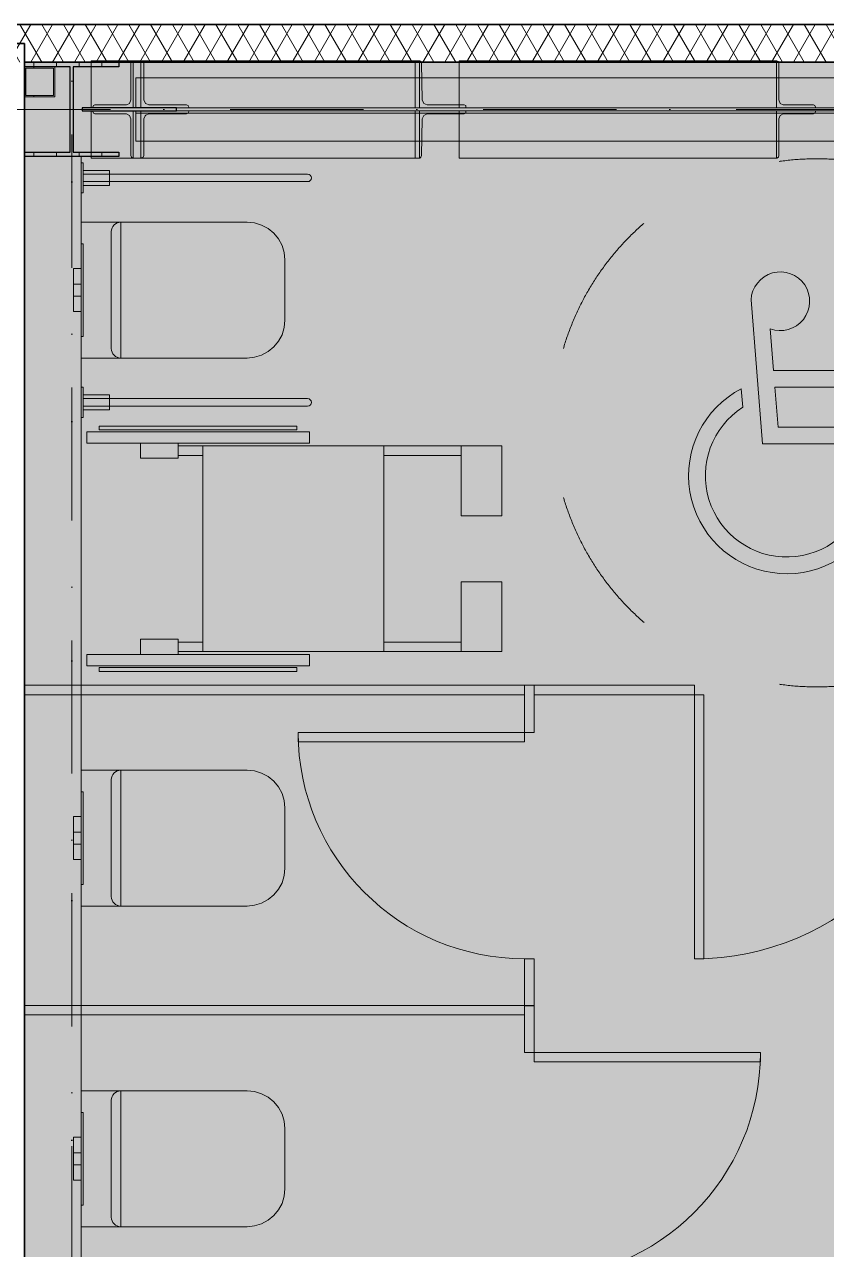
# Model space of a CAD drawing. Header units: millimetres. Extents: x -10605 to 104127, y -15987 to 52426.
# Drawn here: x 93875 to 96000, y 24978 to 28225 of the extents above; entities that cross this region are included whole.
import ezdxf
from ezdxf.enums import TextEntityAlignment as Align

# ---------------------------------------------------------------- set-up
doc = ezdxf.new("R2010")
doc.units = ezdxf.units.MM
doc.header["$MEASUREMENT"] = 0
for name, pattern in [('Dot & Dashed', [670.277762, 352.777767, -176.388884, 0, -141.111112]), ('strich_line', [800, 400, -400]), ('Крупный пунктир', [634.99999, 0, -634.99999])]:
    doc.linetypes.add(name, pattern=pattern)
for name, color, linetype in [('Зоны', 7, 'Continuous'), ('Металлический каркас здания', 7, 'Continuous'), ('Оси', 7, 'Continuous'), ('Сантехника', 7, 'Continuous'), ('Стены', 7, 'Continuous')]:
    doc.layers.add(name, color=color, linetype=linetype)
for name, color, linetype, lineweight, true_color in [('Зоны_Ном._пера__4', 7, 'Continuous', 20, 0xc2029d21), ('Металлический каркас здания_Ном._пера__51', 7, 'Continuous', 20, 0xc2002000), ('Металлический каркас здания_Ном._пера__53', 7, 'Continuous', 0, 0xc2006200), ('Сантехника_Ном._пера__94', 7, 'Continuous', 5, 0xc29f9f9f)]:
    doc.layers.add(name, color=color, linetype=linetype, lineweight=lineweight, true_color=true_color)
for name, color, linetype, lineweight in [('Металлический каркас здания_Ном._пера__98', 7, 'Continuous', 25), ('Металлический каркас здания_Ном._пера__99', 7, 'Continuous', 15), ('Оси_Ном._пера__200', 7, 'Continuous', 0), ('Паспорта Зон Archicad_Ном._пера__100', 7, 'Continuous', 9), ('Сантехника_Ном._пера__100', 7, 'Continuous', 9), ('Сантехника_Ном._пера__200', 7, 'Continuous', 0), ('Стены _Ном._пера__97', 7, 'Continuous', 35)]:
    doc.layers.add(name, color=color, linetype=linetype, lineweight=lineweight)
doc.styles.add('РЎР“Р•РќР•Р\xa0РР\xa0_РЎРўРР›Р¬_1', font='arial.ttf')
pattern_1 = [(90, (0, 0), (-60, 0), [])]

# ---------------------------------------------------------------- blocks, each defined once
blk = doc.blocks.new('Колонна SHS ГК 27')
at = {"layer": 'Металлический каркас здания_Ном._пера__99', "linetype": 'Continuous', "lineweight": 0, "true_color": 0xffffff}
h = blk.add_hatch(dxfattribs=at)
h.set_pattern_fill('Barabбs_tйglakц_бllу', style=0, pattern_type=2)
h.set_pattern_definition(pattern_1)
h.paths.add_polyline_path([(-40, -40), (40, -40), (40, 40), (-40, 40)])
h.paths.add_polyline_path([(-36.4, -36.4), (-36.4, 36.4), (36.4, 36.4), (36.4, -36.4)], flags=0)
at = {"layer": 'Металлический каркас здания_Ном._пера__99', "color": 7, "linetype": 'Continuous', "lineweight": 15}
for p, q in [((40, 40), (-40, 40)), ((-40, 40), (-40, -40)), ((-36.4, -36.4), (-36.4, 36.4)), ((-36.4, 36.4), (36.4, 36.4)), ((36.4, 36.4), (36.4, -36.4)), ((40, -40), (40, 40)), ((-40, -40), (40, -40)), ((36.4, -36.4), (-36.4, -36.4))]:
    blk.add_line(p, q, dxfattribs=at)
blk = doc.blocks.new('СУ М_99_31', base_point=(95547.5, 21904))
at = {"layer": 'Зоны_Ном._пера__4', "linetype": 'Continuous', "lineweight": 0, "true_color": 0x002708}
blk.add_hatch(color=98, dxfattribs=at).paths.add_polyline_path([(98125, 22225), (98125, 23825), (96695, 23825), (96695, 23925), (98125, 23925), (98125, 28125), (93875, 28125), (93875, 23925), (95495, 23925), (95495, 23825), (93875, 23825), (93875, 22225)])
at = {"layer": 'Паспорта Зон Archicad_Ном._пера__100', "color": 7, "lineweight": 9, "style": 'РЎР“Р•РќР•Р\xa0РР\xa0_РЎРўРР›Р¬_1'}
for tag, p in [('ROOM_NUMBER', (95588.7, 23275.6)), ('ROOM_AREA', (97178.1, 22510.3))]:
    blk.add_attdef(tag, text='', height=300, dxfattribs=at).set_placement(p, align=Align.MIDDLE_CENTER)
blk = doc.blocks.new('Перекрытие_62', base_point=(94028, 27996))
at = {"layer": 'Металлический каркас здания_Ном._пера__98', "color": 7, "linetype": 'Continuous', "lineweight": 25, "flags": 128}
blk.add_lwpolyline([(94028, 27996), (94278, 27996), (94278, 28004), (94028, 28004)], close=True, dxfattribs=at)
blk = doc.blocks.new('Перекрытие_74', base_point=(94025, 23925))
at = {"layer": 'Сантехника', "linetype": 'Continuous', "lineweight": 0, "true_color": 0xffffff}
blk.add_hatch(color=7, dxfattribs=at).paths.add_polyline_path([(94025, 23925), (94025, 27875), (93875, 27875), (93875, 23925)])
at = {"layer": 'Сантехника_Ном._пера__100', "color": 7, "linetype": 'Continuous', "lineweight": 9, "flags": 128}
blk.add_lwpolyline([(94025, 23925), (94025, 27875), (93875, 27875), (93875, 23925)], close=True, dxfattribs=at)
blk = doc.blocks.new('Стена_18', base_point=(93825, 28175))
at = {"layer": 'Стены _Ном._пера__97', "color": 7, "linetype": 'Continuous', "lineweight": 35, "flags": 128}
for points in [[(93875, 28175), (93775, 28175)], [(93875, 23925), (93875, 28175)]]:
    blk.add_lwpolyline(points, dxfattribs=at)
blk = doc.blocks.new('Стена_109', base_point=(98125, 28125))
at = {"layer": 'Стены', "linetype": 'Continuous', "lineweight": 0, "true_color": 0x000000}
h = blk.add_hatch(dxfattribs=at)
h.set_pattern_fill('Batt_Insulation__3_', color=18, style=0, pattern_type=2)
h.set_pattern_definition([(60, (0, 0), (-43.30127, 25), []), (120, (0, 0), (43.30127, 25), [])])
h.paths.add_polyline_path([(92860.4, 28125), (98125, 28125), (98125, 28225), (92860.4, 28225)])
at = {"layer": 'Стены _Ном._пера__97', "color": 7, "linetype": 'Continuous', "lineweight": 35, "flags": 128}
for points in [[(98125, 28225), (92860.4, 28225)], [(93875, 28125), (98125, 28125)]]:
    blk.add_lwpolyline(points, dxfattribs=at)
blk = doc.blocks.new('Колонна Универсальная 27')
at = {"layer": 'Металлический каркас здания_Ном._пера__98', "linetype": 'Continuous', "lineweight": 0, "true_color": 0xffffff}
h = blk.add_hatch(dxfattribs=at)
h.set_pattern_fill('Barabбs_tйglakц_бllу', style=0, pattern_type=2)
h.set_pattern_definition(pattern_1)
h.paths.add_polyline_path([(-125, -125), (125, -125), (125, -113), (4, -113), (4, 113), (125, 113), (125, 125), (-125, 125), (-125, 113), (-4, 113), (-4, -113), (-125, -113)])
at = {"layer": 'Металлический каркас здания_Ном._пера__98', "color": 7, "linetype": 'Continuous', "lineweight": 25}
for p, q in [((125, 125), (-125, 125)), ((-125, 125), (-125, 113)), ((-125, 113), (-4, 113)), ((-4, 113), (-4, -113)), ((4, -113), (4, 113)), ((4, 113), (125, 113)), ((125, 113), (125, 125)), ((-4, -113), (-125, -113)), ((-125, -113), (-125, -125)), ((-125, -125), (125, -125)), ((125, -113), (4, -113)), ((125, -125), (125, -113))]:
    blk.add_line(p, q, dxfattribs=at)
blk = doc.blocks.new('Стандартный Маркер Сетки_3')
at = {"layer": 'Оси_Ном._пера__200', "color": 7, "linetype": 'Dot & Dashed', "lineweight": 0}
blk.add_line((0, 0), (107930.4, 0), dxfattribs=at)
at = {"layer": 'Оси_Ном._пера__200', "color": 7, "lineweight": 0, "style": 'РЎР“Р•РќР•Р\xa0РР\xa0_РЎРўРР›Р¬_1'}
blk.add_attdef('AC_MarkerText_1', text='', height=300, dxfattribs=at).set_placement((108330.4, 150), align=Align.TOP_CENTER)
blk = doc.blocks.new('Двутавp К 26020-83 27_4')
at = {"layer": 'Металлический каркас здания_Ном._пера__98', "color": 7, "linetype": 'Крупный пунктир', "lineweight": 25}
blk.add_line((0, 0), (39750, 0), dxfattribs=at)
blk = doc.blocks.new('Знак Инвалид 27')
at = {"layer": 'Сантехника_Ном._пера__200', "color": 7, "linetype": 'strich_line', "lineweight": 0, "flags": 128}
blk.add_lwpolyline([(1400, 700, 1), (0, 700, 1)], format="xyb", close=True, dxfattribs=at)
at = {"layer": 'Сантехника_Ном._пера__200', "color": 7, "linetype": 'Continuous', "lineweight": 0, "flags": 128}
for points in [[(525.3, 1025.7), (555.9, 644.4), (827.6, 644.4), (905.7, 426.2), (1040, 474.3), (1025, 516.1), (932.6, 483), (858.9, 688.9), (596.9, 688.9), (588.5, 794.5), (746.3, 794.5), (746.3, 838.9), (584.9, 838.9), (576.1, 949.4, 3.065684)], [(852.4, 443.3), (829.3, 508, -1.473184), (503.5, 741.5), (499.6, 790.5, 1.373115)]]:
    blk.add_lwpolyline(points, format="xyb", close=True, dxfattribs=at)
blk = doc.blocks.new('Кабинка Сантехническая 27')
at = {"layer": 'Сантехника_Ном._пера__100', "color": 7, "linetype": 'Continuous', "lineweight": 9}
for p, q in [((850, 25), (725, 25)), ((725, 25), (725, 0)), ((725, 0), (850, 0)), ((975, 25), (850, 25)), ((850, 0), (975, 0)), ((975, 0), (975, 25))]:
    blk.add_line(p, q, dxfattribs=at)
at = {"layer": 'Сантехника_Ном._пера__100', "color": 7, "linetype": 'Continuous', "lineweight": 9, "flags": 128}
for points in [[(25, 1350), (0, 1350), (0, 25), (25, 25)], [(862.5, 1350), (837.5, 1350), (837.5, 25), (862.5, 25)], [(125, 0), (125, 25), (0, 25), (0, 0)], [(125, 0), (125, -600), (150, -600), (150, 0)], [(975, 0), (975, -600), (1000, -600), (1000, 0)], [(1700, 0), (1700, 25), (1575, 25), (1575, 0)]]:
    blk.add_lwpolyline(points, close=True, dxfattribs=at)
at = {"layer": 'Сантехника_Ном._пера__100', "color": 7, "linetype": 'Continuous', "lineweight": 9}
for centre in [(125, 0), (975, 0)]:
    blk.add_arc(centre, 600, 270, 0, dxfattribs=at)
blk = doc.blocks.new('Кабинка Сантехническая 27_2')
at = {"layer": 'Сантехника_Ном._пера__100', "color": 7, "linetype": 'Continuous', "lineweight": 9, "flags": 128}
for points in [[(425, 0), (425, 25), (0, 25), (0, 0)], [(425, 0), (425, -700), (450, -700), (450, 0)], [(1549.9, 0), (1549.9, 25), (1125, 25), (1125, 0)]]:
    blk.add_lwpolyline(points, close=True, dxfattribs=at)
at = {"layer": 'Сантехника_Ном._пера__100', "color": 7, "linetype": 'Continuous', "lineweight": 9}
blk.add_arc((425, 0), 700, 270, 0, dxfattribs=at)
blk = doc.blocks.new('Кабинка Сантехническая 27_3')
at = {"layer": 'Сантехника_Ном._пера__100', "color": 7, "linetype": 'Continuous', "lineweight": 9, "flags": 128}
for points in [[(25, 1350.1), (0, 1350.1), (0, 25), (25, 25)], [(150, 25), (150, 625), (125, 625), (125, 25)], [(125, 0), (125, 25), (0, 25), (0, 0)], [(850, 0), (850, 25), (725, 25), (725, 0)]]:
    blk.add_lwpolyline(points, close=True, dxfattribs=at)
at = {"layer": 'Сантехника_Ном._пера__100', "color": 7, "linetype": 'Continuous', "lineweight": 9}
blk.add_arc((125, 25), 600, 0, 90, dxfattribs=at)
blk = doc.blocks.new('Морф_323')
at = {"layer": 'Металлический каркас здания_Ном._пера__99', "color": 7, "linetype": 'Continuous', "lineweight": 15, "flags": 128}
for points in [[(97830.2, 27996), (94170.3, 27996)], [(94170.3, 27996), (94170.3, 27995.6), (94170.3, 27991.6)], [(94170.3, 27990), (94170.3, 27995.6)], [(94170.3, 27991.6), (94170.3, 27990)], [(94170.3, 27991.5), (94170.3, 27979.1), (94170.3, 27921.5), (94170.3, 27917.6)], [(97830.2, 27996), (97830.2, 27995.5), (97830.2, 27991.6)], [(97830.2, 27991.6), (97830.2, 27990)], [(94170.3, 27990), (94170.3, 27986.8)], [(97830.2, 27990), (94170.3, 27990)], [(94170.3, 27986.8), (94170.3, 27979.1), (94170.3, 27918)], [(97830.2, 27990), (97830.2, 27986.8)], [(97830.2, 27986.8), (97830.2, 27979), (97830.2, 27921.5), (97830.2, 27917.6)], [(94170.3, 27917.6), (94170.3, 27916.1), (94170.3, 27916)], [(94170.3, 27916), (97830.2, 27916)], [(97830.2, 27917.6), (97830.2, 27916)]]:
    blk.add_lwpolyline(points, dxfattribs=at)
blk = doc.blocks.new('Морф_330')
at = {"layer": 'Металлический каркас здания_Ном._пера__99', "color": 7, "linetype": 'Continuous', "lineweight": 15, "flags": 128}
for points in [[(95867.4, 27996), (95026.8, 27996)], [(95026.8, 27996), (95026.8, 27871)], [(95867.4, 27996), (95867.4, 27871)], [(95970.9, 27996), (95867.4, 27996)], [(95969.3, 27989.9), (95970.9, 27994.5), (95970.9, 27996)], [(95872.4, 27872.9), (95874, 27877.5), (95874, 27975), (95877.2, 27984.2)], [(95877.2, 27984.2), (95884.8, 27988), (95965.5, 27988), (95969.3, 27989.9)], [(95867.4, 27871), (95026.8, 27871)], [(95867.4, 27871), (95868.6, 27871), (95872.4, 27872.9)]]:
    blk.add_lwpolyline(points, dxfattribs=at)
blk = doc.blocks.new('Морф_331')
at = {"layer": 'Металлический каркас здания_Ном._пера__99', "color": 7, "linetype": 'Continuous', "lineweight": 15, "flags": 128}
for points in [[(94057.7, 27989.9), (94056.1, 27994.5), (94056.1, 27996)], [(94056.1, 27996), (94163.3, 27996)], [(94163.3, 27996), (94909.8, 27996)], [(94163.3, 27996), (94163.3, 27871)], [(94909.8, 27996), (94909.8, 27871)], [(94153.2, 27984.2), (94145.3, 27988), (94061.7, 27988), (94057.7, 27989.9)], [(94158.1, 27872.9), (94156.4, 27877.5), (94156.4, 27975), (94153.2, 27984.2)], [(94163.3, 27871), (94162, 27871), (94158.1, 27872.9)], [(94163.3, 27871), (94909.8, 27871)]]:
    blk.add_lwpolyline(points, dxfattribs=at)
blk = doc.blocks.new('Морф_332')
at = {"layer": 'Металлический каркас здания_Ном._пера__53', "linetype": 'Continuous', "lineweight": 0, "true_color": 0x006200}
blk.add_hatch(color=98, dxfattribs=at).paths.add_polyline_path([(94183.4, 27996), (94183.4, 27871), (94184.7, 27871), (94184.9, 27871), (94185.4, 27871.3), (94189.3, 27872.9), (94189.6, 27873.6), (94191.2, 27877.5), (94191.2, 27960.2), (94191.5, 27975), (94194.8, 27982.8), (94195.4, 27984.2), (94196.9, 27984.8), (94204.8, 27988), (94288.3, 27988), (94303.9, 27988), (94304.6, 27988.3), (94308.6, 27989.9), (94308.6, 27990.6), (94310.3, 27994.5), (94310.2, 27994.7), (94310.2, 27996)])
at = {"layer": 'Металлический каркас здания_Ном._пера__51', "color": 98, "linetype": 'Continuous', "lineweight": 20, "true_color": 0x002000}
for p, q in [((94183.4, 27996), (94183.4, 27871)), ((94310.2, 27996), (94183.4, 27996))]:
    blk.add_line(p, q, dxfattribs=at)
at = {"layer": 'Металлический каркас здания_Ном._пера__51', "color": 98, "linetype": 'Continuous', "lineweight": 20, "true_color": 0x002000, "flags": 128}
for points in [[(94310.3, 27994.5), (94308.6, 27990.6), (94308.6, 27989.9)], [(94310.2, 27996), (94310.2, 27994.7), (94310.3, 27994.5)], [(94195.4, 27984.2), (94194.8, 27982.8), (94191.5, 27975), (94191.2, 27960.2), (94191.2, 27877.5), (94189.6, 27873.6), (94189.3, 27872.9)], [(94308.6, 27989.9), (94304.6, 27988.3), (94303.9, 27988), (94288.3, 27988), (94204.8, 27988), (94196.9, 27984.8), (94195.4, 27984.2)], [(94189.3, 27872.9), (94185.4, 27871.3), (94184.9, 27871), (94184.7, 27871), (94183.4, 27871)]]:
    blk.add_lwpolyline(points, dxfattribs=at)
at = {"layer": 'Металлический каркас здания_Ном._пера__99', "color": 7, "linetype": 'Continuous', "lineweight": 15, "flags": 128}
for points in [[(94183.4, 27996), (94051.2, 27996)], [(94051.2, 27996), (94051.2, 27871)], [(94921.2, 27996), (94183.4, 27996)], [(94921.2, 27996), (94921.2, 27871)], [(95044.4, 27996), (94921.2, 27996)], [(95044.4, 27989.9), (95044.8, 27994.6), (95044.4, 27996)], [(94303.9, 27988), (94204.7, 27988)], [(94925.1, 27872.9), (94927.1, 27877.5), (94928.9, 27975.1), (94932.8, 27984.2)], [(94932.8, 27984.2), (94942, 27988.1), (95039.8, 27988), (95044.4, 27989.9)], [(95039.8, 27988), (94941.8, 27988)], [(94183.4, 27871), (94051.2, 27871)], [(94921.2, 27871), (94183.4, 27871)], [(94921.2, 27871), (94922.2, 27871.1), (94925.1, 27872.9)]]:
    blk.add_lwpolyline(points, dxfattribs=at)
blk = doc.blocks.new('Морф_333')
at = {"layer": 'Металлический каркас здания_Ном._пера__99', "color": 7, "linetype": 'Continuous', "lineweight": 15, "flags": 128}
for points in [[(95026.8, 28004), (95026.8, 28129)], [(95867.4, 28129), (95026.8, 28129)], [(95867.4, 28004), (95867.4, 28129)], [(95867.4, 28129), (95868.6, 28129), (95872.4, 28127.1)], [(95872.4, 28127.1), (95874, 28122.5), (95874, 28025), (95877.2, 28015.8)], [(95867.4, 28004), (95026.8, 28004)], [(95970.9, 28004), (95867.4, 28004)], [(95877.2, 28015.8), (95884.8, 28012), (95965.5, 28012), (95969.3, 28010.1)], [(95969.3, 28010.1), (95970.9, 28005.5), (95970.9, 28004)]]:
    blk.add_lwpolyline(points, dxfattribs=at)
blk = doc.blocks.new('Морф_334')
at = {"layer": 'Металлический каркас здания_Ном._пера__99', "color": 7, "linetype": 'Continuous', "lineweight": 15, "flags": 128}
for points in [[(94158.1, 28127.1), (94156.4, 28122.5), (94156.4, 28025), (94153.2, 28015.8)], [(94163.3, 28129), (94162, 28129), (94158.1, 28127.1)], [(94163.3, 28004), (94163.3, 28129)], [(94163.3, 28129), (94909.8, 28129)], [(94909.8, 28004), (94909.8, 28129)], [(94057.7, 28010.1), (94056.1, 28005.5), (94056.1, 28004)], [(94056.1, 28004), (94163.3, 28004)], [(94153.2, 28015.8), (94145.3, 28012), (94061.7, 28012), (94057.7, 28010.1)], [(94163.3, 28004), (94909.8, 28004)]]:
    blk.add_lwpolyline(points, dxfattribs=at)
blk = doc.blocks.new('Морф_335')
at = {"layer": 'Металлический каркас здания_Ном._пера__53', "linetype": 'Continuous', "lineweight": 0, "true_color": 0x006200}
blk.add_hatch(color=98, dxfattribs=at).paths.add_polyline_path([(94183.4, 28004), (94310.2, 28004), (94310.2, 28005.3), (94310.3, 28005.5), (94308.6, 28009.4), (94308.6, 28010.1), (94304.6, 28011.7), (94303.9, 28012), (94288.3, 28012), (94204.8, 28012), (94196.9, 28015.2), (94195.4, 28015.8), (94194.8, 28017.2), (94191.5, 28025), (94191.2, 28039.8), (94191.2, 28122.5), (94189.6, 28126.4), (94189.3, 28127.1), (94185.4, 28128.7), (94184.9, 28129), (94184.7, 28129), (94183.4, 28129)])
at = {"layer": 'Металлический каркас здания_Ном._пера__51', "color": 98, "linetype": 'Continuous', "lineweight": 20, "true_color": 0x002000}
for p in [(94183.4, 28129), (94310.2, 28004)]:
    blk.add_line(p, (94183.4, 28004), dxfattribs=at)
at = {"layer": 'Металлический каркас здания_Ном._пера__51', "color": 98, "linetype": 'Continuous', "lineweight": 20, "true_color": 0x002000, "flags": 128}
for points in [[(94189.3, 28127.1), (94185.4, 28128.7), (94184.9, 28129), (94184.7, 28129), (94183.4, 28129)], [(94189.3, 28127.1), (94189.6, 28126.4), (94191.2, 28122.5), (94191.2, 28039.8), (94191.5, 28025), (94194.8, 28017.2), (94195.4, 28015.8)], [(94195.4, 28015.8), (94196.9, 28015.2), (94204.8, 28012), (94288.3, 28012), (94303.9, 28012), (94304.6, 28011.7), (94308.6, 28010.1)], [(94308.6, 28010.1), (94308.6, 28009.4), (94310.3, 28005.5)], [(94310.3, 28005.5), (94310.2, 28005.3), (94310.2, 28004)]]:
    blk.add_lwpolyline(points, dxfattribs=at)
at = {"layer": 'Металлический каркас здания_Ном._пера__99', "color": 7, "linetype": 'Continuous', "lineweight": 15, "flags": 128}
for points in [[(94051.2, 28004), (94051.2, 28129)], [(94183.4, 28129), (94051.2, 28129)], [(94921.2, 28129), (94183.4, 28129)], [(94921.2, 28004), (94921.2, 28129)], [(94921.2, 28129), (94922.2, 28128.9), (94925.1, 28127.1)], [(94925.1, 28127.1), (94927.1, 28122.5), (94928.9, 28024.9), (94932.8, 28015.8)], [(94183.4, 28004), (94051.2, 28004)], [(94921.2, 28004), (94183.4, 28004)], [(94303.9, 28012), (94204.7, 28012)], [(95044.4, 28004), (94921.2, 28004)], [(94932.8, 28015.8), (94942, 28011.9), (95039.8, 28012), (95044.4, 28010.1)], [(95039.8, 28012), (94941.8, 28012)], [(95044.4, 28010.1), (95044.8, 28005.4), (95044.4, 28004)]]:
    blk.add_lwpolyline(points, dxfattribs=at)
blk = doc.blocks.new('Морф_336')
at = {"layer": 'Металлический каркас здания_Ном._пера__99', "color": 7, "linetype": 'Continuous', "lineweight": 15, "flags": 128}
for points in [[(94170.3, 28084), (97830.2, 28084)], [(94170.3, 28084), (94170.3, 28004)], [(97830.2, 28083.9), (97830.2, 28084)], [(97830.2, 28004), (97830.3, 28020.9), (97830.2, 28084)], [(97830.2, 28084), (97830.2, 28004)], [(97830.2, 28082), (97830.2, 28083.9)], [(94170.3, 28004), (97830.2, 28004)], [(97830.2, 28008.5), (97830.3, 28004.4)], [(97830.2, 28004), (97830.3, 28004.4)]]:
    blk.add_lwpolyline(points, dxfattribs=at)
blk = doc.blocks.new('Унитаз для Инвалидов 27')
at = {"layer": 'Сантехника_Ном._пера__100', "color": 7, "linetype": 'Continuous', "lineweight": 9}
for p, q in [((-57, 20), (-40.3, 20)), ((-57, 0), (-57, 20)), ((-40.3, 20), (-16, 20)), ((-16, 20), (-11.3, 20)), ((-16, 0), (-16, 20)), ((-11.3, 20), (0, 20)), ((0, 20), (11.3, 20)), ((0, 0), (11.3, 0)), ((11.3, 20), (16, 20)), ((11.3, 0), (16, 0)), ((16, 0), (16, 20)), ((16, 20), (40.3, 20)), ((16, 0), (40.3, 0)), ((40.3, 20), (57, 20)), ((40.3, 0), (57, 0)), ((57, 0), (57, 20)), ((-57, 0), (-40.3, 0)), ((-40.3, 0), (-16, 0)), ((-16, 0), (-11.3, 0)), ((-11.3, 0), (0, 0)), ((0, -80), (-155, -80)), ((155, -80), (0, -80)), ((-180, -105), (180, -105))]:
    blk.add_line(p, q, dxfattribs=at)
at = {"layer": 'Сантехника_Ном._пера__100', "color": 7, "linetype": 'Continuous', "lineweight": 9, "flags": 128}
for points in [[(-337.5, -5), (-257.5, -5), (-257.5, 0), (-337.5, 0)], [(80, -540), (99.5, -538.1), (118.3, -532.4), (135.6, -523.1), (150.7, -510.7), (163.1, -495.6), (172.4, -478.3), (178.1, -459.5), (180, -440), (180, 0), (-180, 0), (-180, -440), (-178.1, -459.5), (-172.4, -478.3), (-163.1, -495.6), (-150.7, -510.7), (-135.6, -523.1), (-118.3, -532.4), (-99.5, -538.1), (-80, -540)], [(123, 0), (-123, 0), (-123, -5), (123, -5)], [(257.5, -5), (337.5, -5), (337.5, 0), (257.5, 0)], [(-317.5, -5), (-317.5, -75), (-277.5, -75), (-277.5, -5)], [(277.5, -5), (277.5, -75), (317.5, -75), (317.5, -5)]]:
    blk.add_lwpolyline(points, close=True, dxfattribs=at)
for points in [[(-307.5, -5), (-287.5, -5), (-287.5, -600, -1), (-307.5, -600)], [(287.5, -5), (307.5, -5), (307.5, -600, -1), (287.5, -600)]]:
    blk.add_lwpolyline(points, format="xyb", close=True, dxfattribs=at)
at = {"layer": 'Сантехника_Ном._пера__100', "color": 7, "linetype": 'Continuous', "lineweight": 9}
for centre, start, end in [((-155, -105), 90, 180), ((155, -105), 0, 90)]:
    blk.add_arc(centre, 25, start, end, dxfattribs=at)
blk = doc.blocks.new('Унитаз 27')
at = {"layer": 'Сантехника_Ном._пера__100', "color": 7, "linetype": 'Continuous', "lineweight": 9}
for p, q in [((-57, 20), (-40.3, 20)), ((-57, 0), (-57, 20)), ((-40.3, 20), (-16, 20)), ((-16, 20), (-11.3, 20)), ((-16, 0), (-16, 20)), ((-11.3, 20), (0, 20)), ((0, 20), (11.3, 20)), ((0, 0), (11.3, 0)), ((11.3, 20), (16, 20)), ((11.3, 0), (16, 0)), ((16, 0), (16, 20)), ((16, 20), (40.3, 20)), ((16, 0), (40.3, 0)), ((40.3, 20), (57, 20)), ((40.3, 0), (57, 0)), ((57, 0), (57, 20)), ((-57, 0), (-40.3, 0)), ((-40.3, 0), (-16, 0)), ((-16, 0), (-11.3, 0)), ((-11.3, 0), (0, 0)), ((0, -80), (-155, -80)), ((155, -80), (0, -80)), ((-180, -105), (180, -105))]:
    blk.add_line(p, q, dxfattribs=at)
at = {"layer": 'Сантехника_Ном._пера__100', "color": 7, "linetype": 'Continuous', "lineweight": 9, "flags": 128}
for points in [[(80, -540), (99.5, -538.1), (118.3, -532.4), (135.6, -523.1), (150.7, -510.7), (163.1, -495.6), (172.4, -478.3), (178.1, -459.5), (180, -440), (180, 0), (-180, 0), (-180, -440), (-178.1, -459.5), (-172.4, -478.3), (-163.1, -495.6), (-150.7, -510.7), (-135.6, -523.1), (-118.3, -532.4), (-99.5, -538.1), (-80, -540)], [(123, 0), (-123, 0), (-123, -5), (123, -5)]]:
    blk.add_lwpolyline(points, close=True, dxfattribs=at)
at = {"layer": 'Сантехника_Ном._пера__100', "color": 7, "linetype": 'Continuous', "lineweight": 9}
for centre, start, end in [((-155, -105), 90, 180), ((155, -105), 0, 90)]:
    blk.add_arc(centre, 25, start, end, dxfattribs=at)
blk = doc.blocks.new('Кресло-Коляска 27')
at = {"layer": 'Сантехника_Ном._пера__94', "color": 253, "linetype": 'Continuous', "lineweight": 5, "true_color": 0x9f9f9f, "flags": 128}
for points in [[(15, 805), (15, 510), (45, 510), (45, 1100), (15, 1100)], [(635, 805), (635, 510), (605, 510), (605, 1100), (635, 1100)], [(0, 805), (0, 543.1), (10, 543.1), (10, 1066.9), (0, 1066.9)], [(650, 805), (650, 543.1), (640, 543.1), (640, 1066.9), (650, 1066.9)], [(45, 857.5), (85, 857.5), (85, 957.5), (45, 957.5)], [(605, 857.5), (565, 857.5), (565, 957.5), (605, 957.5)], [(52.5, 792.5), (77.5, 792.5), (77.5, 857.5), (52.5, 857.5)], [(597.5, 792.5), (572.5, 792.5), (572.5, 857.5), (597.5, 857.5)], [(52.5, 792.5), (52.5, 312.5), (597.5, 312.5), (597.5, 792.5)], [(52.5, 107.9), (77.5, 107.9), (77.5, 312.5), (52.5, 312.5)], [(597.5, 107.9), (572.5, 107.9), (572.5, 312.5), (597.5, 312.5)], [(52.5, 0), (237.5, 0), (237.5, 107.9), (52.5, 107.9)], [(597.5, 0), (412.5, 0), (412.5, 107.9), (597.5, 107.9)]]:
    blk.add_lwpolyline(points, close=True, dxfattribs=at)
blk = doc.blocks.new('Стандартный Маркер Сетки_4')
at = {"layer": 'Оси_Ном._пера__200', "color": 7, "linetype": 'Dot & Dashed', "lineweight": 0}
blk.add_line((0, 0), (55187, 0), dxfattribs=at)
at = {"layer": 'Оси_Ном._пера__200', "color": 7, "lineweight": 0, "style": 'РЎР“Р•РќР•Р\xa0РР\xa0_РЎРўРР›Р¬_1'}
blk.add_attdef('AC_MarkerText_1', text='', height=300, rotation=90, dxfattribs=at).set_placement((55368.5, -68.6), align=Align.TOP_CENTER)

msp = doc.modelspace()

# ---------------------------------------------------------------- linework, layer by layer
at = {"layer": 'Зоны_Ном._пера__4', "color": 104, "linetype": 'Continuous', "lineweight": 20, "true_color": 0x029d21, "flags": 128}
msp.add_lwpolyline([(98125.00021, 22225.00005), (98125.00021, 23825.00012), (96695.00011, 23825.00012), (96695.00011, 23925.00012), (98125.00021, 23925.00012), (98125.00021, 28125.00005), (93875, 28125.00005), (93875, 23925.00012), (95495.00011, 23925.00012), (95495.00011, 23825.00012), (93875, 23825.00012), (93875, 22225.00005)], close=True, dxfattribs=at)

# ---------------------------------------------------------------- block references
at = {"layer": 'Зоны', "color": 7, "linetype": 'Continuous', "lineweight": 9}
msp.add_blockref('СУ М_99_31', (95547.4908, 21903.96332), dxfattribs=at)
at = {"layer": 'Металлический каркас здания', "color": 7, "linetype": 'Continuous', "lineweight": 9, "zscale": 1000, "rotation": 270}
msp.add_blockref('Двутавp К 26020-83 27_4', (94000.00006, 39875.00005), dxfattribs=at)
at = {"layer": 'Металлический каркас здания', "linetype": 'Continuous', "lineweight": 0}
for name in ['Морф_335', 'Морф_334', 'Морф_333', 'Морф_336', 'Морф_332', 'Морф_331', 'Морф_323', 'Морф_330']:
    msp.add_blockref(name, (0, 0), dxfattribs=at)
at = {"layer": 'Металлический каркас здания', "color": 7, "linetype": 'Continuous', "lineweight": 25}
msp.add_blockref('Перекрытие_62', (94028.00292, 27996.00005), dxfattribs=at)
at = {"layer": 'Металлический каркас здания_Ном._пера__98', "color": 7, "linetype": 'Continuous', "lineweight": 25, "xscale": -1, "zscale": 1000}
msp.add_blockref('Колонна Универсальная 27', (94000, 28000.00005), dxfattribs=at)
at = {"layer": 'Металлический каркас здания_Ном._пера__99', "color": 7, "linetype": 'Continuous', "lineweight": 15, "xscale": -1, "zscale": 1000}
msp.add_blockref('Колонна SHS ГК 27', (93915, 28073.00005), dxfattribs=at)
at = {"layer": 'Оси', "color": 8, "linetype": 'Continuous', "lineweight": 0, "true_color": 0x747474, "zscale": 1000, "rotation": 270}
msp.add_blockref('Стандартный Маркер Сетки_4', (94000, 40000.00005), dxfattribs=at)
at = {"layer": 'Оси', "color": 8, "linetype": 'Continuous', "lineweight": 0, "true_color": 0x747474, "xscale": -1, "zscale": 1000}
msp.add_blockref('Стандартный Маркер Сетки_3', (98125, 28000.00005), dxfattribs=at)
at = {"layer": 'Сантехника', "color": 7, "linetype": 'Continuous', "lineweight": 9}
msp.add_blockref('Перекрытие_74', (94025, 23925.00005), dxfattribs=at)
at = {"layer": 'Сантехника', "color": 7, "linetype": 'Continuous', "lineweight": 9, "zscale": 1000}
msp.add_blockref('Знак Инвалид 27', (95274.71728, 26469.1116), dxfattribs=at)
at = {"layer": 'Сантехника', "color": 7, "linetype": 'Continuous', "lineweight": 9, "zscale": 1000, "rotation": 90}
msp.add_blockref('Кресло-Коляска 27', (95139.82821, 26510.23303), dxfattribs=at)
at = {"layer": 'Сантехника_Ном._пера__100', "color": 7, "linetype": 'Continuous', "lineweight": 9, "zscale": 1000, "rotation": 90}
msp.add_blockref('Унитаз для Инвалидов 27', (94025.00014, 27520.92721), dxfattribs=at)
at = {"layer": 'Сантехника_Ном._пера__100', "color": 7, "linetype": 'Continuous', "lineweight": 9, "xscale": -1, "zscale": 1000, "rotation": 90}
for name, p in [('Кабинка Сантехническая 27_3', (95225.07236, 26473.42721)), ('Унитаз 27', (94025.00014, 26068.31563)), ('Кабинка Сантехническая 27', (95225, 25625.00013)), ('Унитаз 27', (94025.00014, 25218.31559))]:
    msp.add_blockref(name, p, dxfattribs=at)
at = {"layer": 'Сантехника_Ном._пера__100', "color": 7, "linetype": 'Continuous', "lineweight": 9, "zscale": 1000}
msp.add_blockref('Кабинка Сантехническая 27_2', (95225.07236, 26448.42721), dxfattribs=at)
at = {"layer": 'Стены', "color": 7, "lineweight": 35}
for name, p in [('Стена_109', (98125, 28125.00005)), ('Стена_18', (93825, 28175.00005))]:
    msp.add_blockref(name, p, dxfattribs=at)

doc.saveas('drawing.dxf')
